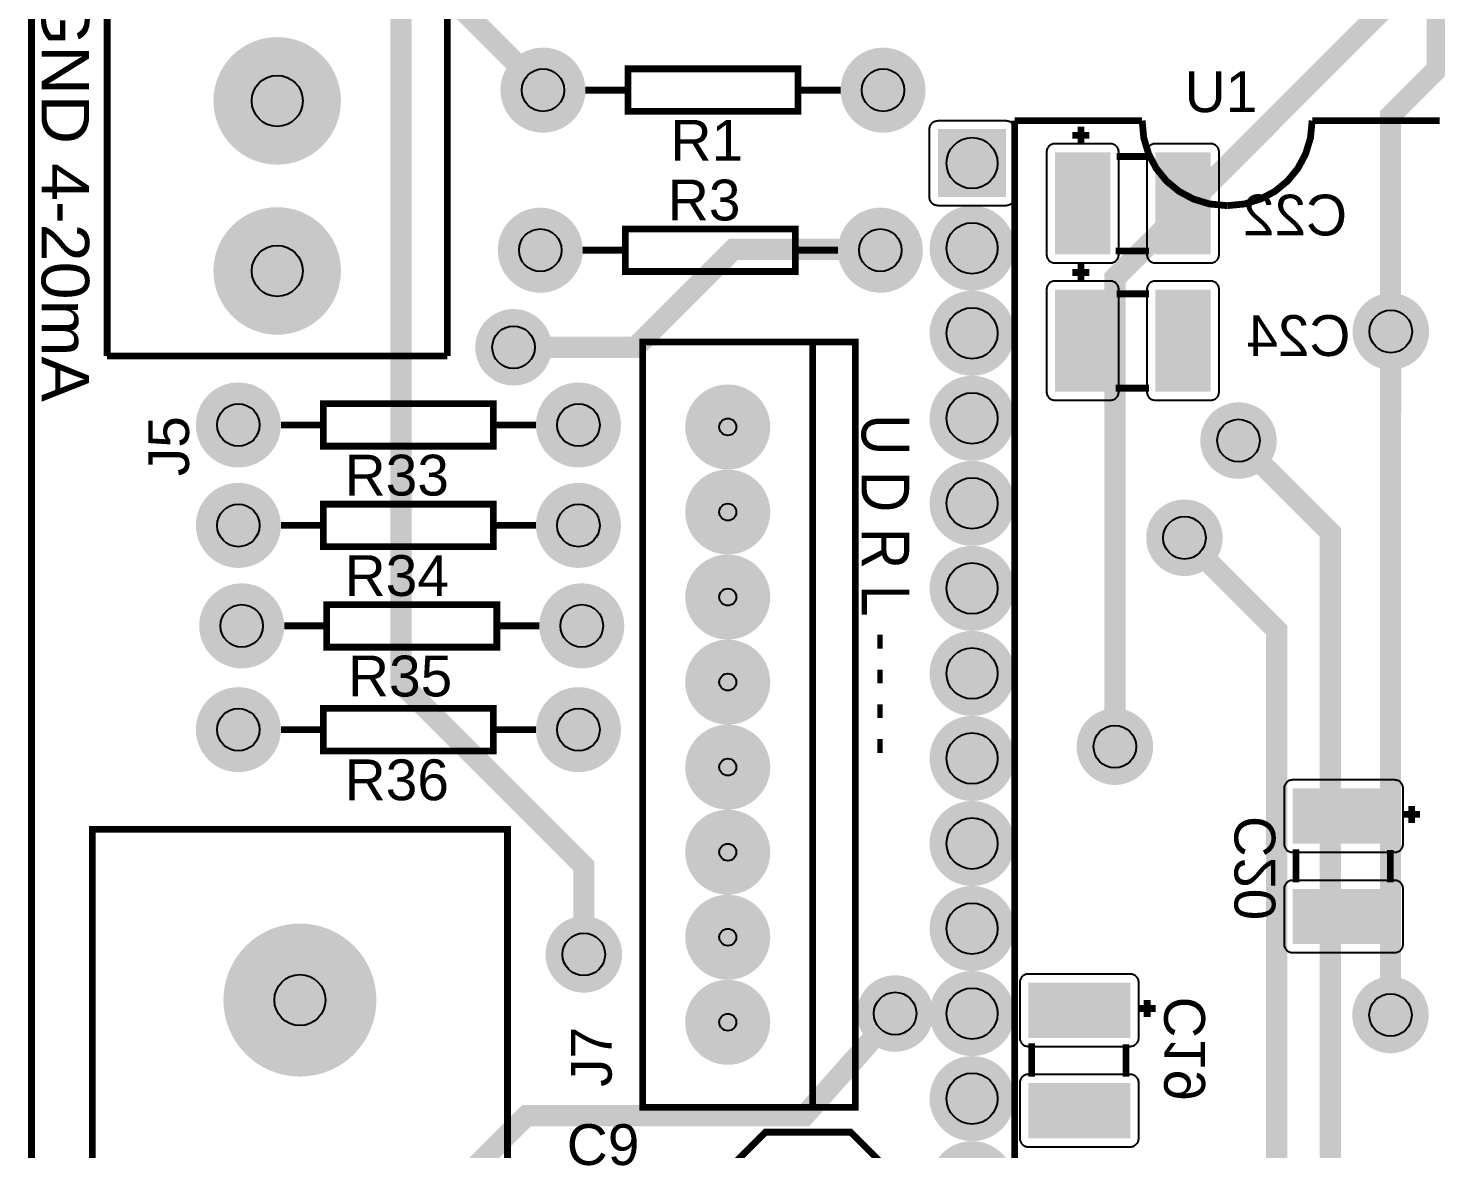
# Model space of a CAD drawing. Header units: inches. Extents: x -2.52 to 2.52, y -2.23 to 2.23.
# Drawn here: x -2.519 to -0.863, y -0.187 to 1.131 of the extents above; entities that cross this region are included whole.
import ezdxf

# ---------------------------------------------------------------- set-up
doc = ezdxf.new("R2010")
doc.units = ezdxf.units.IN
doc.layers.get('0').update_dxf_attribs({"linetype": 'CONTINUOUS'})

# ---------------------------------------------------------------- blocks, each defined once
blk = doc.blocks.new('RPAD')
blk.add_trace([(-0.5, -0.5), (-0.5, 0.5), (0.5, -0.5), (0.5, 0.5)])
blk = doc.blocks.new('EPAD')
at = {"const_width": 0.5}
blk.add_lwpolyline([(-0.25, 0, 1), (0.25, 0, 1)], format="xyb", close=True, dxfattribs=at)

msp = doc.modelspace()

# ---------------------------------------------------------------- linework, layer by layer
for points, const_width in [([(-2.515008, -2.228346), (2.512551, -2.228346), (2.512551, 2.228346), (-2.515008, 2.228346), (-2.515008, -2.228346)], 0.008), ([(-2.515008, -2.228346), (2.512551, -2.228346), (2.512551, 2.228346), (-2.515008, 2.228346), (-2.515008, -2.228346)], 0.008), ([(-2.515008, -2.228346), (2.512551, -2.228346), (2.512551, 2.228346), (-2.515008, 2.228346), (-2.515008, -2.228346)], 0.008), ([(-1.802472, 2.174376), (-1.802472, 1.944819), (-2.080396, 1.666895), (-2.080396, 0.360805), (-1.865465, 0.145874), (-1.865465, 0.041956)], 0.025), ([(-1.913496, 1.058205), (-2.021504, 1.166213), (-2.021504, 1.509252), (-1.944205, 1.586551), (-1.50326, 1.586551), (-1.404835, 1.684976), (-1.404835, 1.893638)], 0.025), ([(-1.24083, 0.28623), (-1.24083, 0.837169), (-0.917973, 1.160026), (-0.917973, 1.806776), (-1.004835, 1.893638)], 0.025), ([(-0.916646, -0.029285), (-0.916646, 0.682533), (-0.916646, 1.028169), (-0.861528, 1.083287), (-0.861528, 1.526709), (-0.77885, 1.609386)], 0.025), ([(-2.426094, 0.745606), (-2.426094, 1.145606)], 0.008), ([(-2.426094, 0.745606), (-2.426094, 1.145606)], 0.008), ([(-2.426094, 0.745606), (-2.426094, 1.145606)], 0.008), ([(-2.026094, 0.745606), (-2.026094, 1.145606)], 0.008), ([(-2.026094, 0.745606), (-2.026094, 1.145606)], 0.008), ([(-2.026094, 0.745606), (-2.026094, 1.145606)], 0.008), ([(-1.813496, 1.033205), (-1.613496, 1.033205), (-1.613496, 1.083205), (-1.813496, 1.083205), (-1.813496, 1.033205)], 0.008), ([(-1.813496, 1.033205), (-1.613496, 1.033205), (-1.613496, 1.083205), (-1.813496, 1.083205), (-1.813496, 1.033205)], 0.008), ([(-1.813496, 1.033205), (-1.613496, 1.033205), (-1.613496, 1.083205), (-1.813496, 1.083205), (-1.813496, 1.033205)], 0.008), ([(-1.813496, 1.058205), (-1.863496, 1.058205)], 0.008), ([(-1.813496, 1.058205), (-1.863496, 1.058205)], 0.008), ([(-1.813496, 1.058205), (-1.863496, 1.058205)], 0.008), ([(-1.563496, 1.058205), (-1.613496, 1.058205)], 0.008), ([(-1.563496, 1.058205), (-1.613496, 1.058205)], 0.008), ([(-1.563496, 1.058205), (-1.613496, 1.058205)], 0.008), ([(-1.358772, 1.022378), (-1.208772, 1.022378)], 0.008), ([(-1.358772, 1.022378), (-1.358772, -0.977622)], 0.008), ([(-1.358772, 1.022378), (-1.208772, 1.022378)], 0.008), ([(-1.358772, 1.022378), (-1.358772, -0.977622)], 0.008), ([(-1.358772, 1.022378), (-1.208772, 1.022378)], 0.008), ([(-1.358772, 1.022378), (-1.358772, -0.977622)], 0.008), ([(-1.28074, 0.995134), (-1.28074, 1.015134)], 0.008), ([(-1.28074, 0.995134), (-1.28074, 1.015134)], 0.008), ([(-1.28074, 0.995134), (-1.28074, 1.015134)], 0.008), ([(-1.108772, 0.922378), (-1.129434, 0.924378), (-1.148443, 0.930128), (-1.165461, 0.939253), (-1.180146, 0.951378), (-1.19216, 0.966128), (-1.201162, 0.983128), (-1.206813, 1.002003), (-1.208772, 1.022378)], 0.008), ([(-1.108772, 0.922378), (-1.129434, 0.924378), (-1.148443, 0.930128), (-1.165461, 0.939253), (-1.180146, 0.951378), (-1.19216, 0.966128), (-1.201162, 0.983128), (-1.206813, 1.002003), (-1.208772, 1.022378)], 0.008), ([(-1.108772, 0.922378), (-1.129434, 0.924378), (-1.148443, 0.930128), (-1.165461, 0.939253), (-1.180146, 0.951378), (-1.19216, 0.966128), (-1.201162, 0.983128), (-1.206813, 1.002003), (-1.208772, 1.022378)], 0.008), ([(-1.108772, 0.922378), (-1.088397, 0.924378), (-1.069522, 0.930128), (-1.052522, 0.939253), (-1.037772, 0.951378), (-1.025646, 0.966128), (-1.016522, 0.983128), (-1.010772, 1.002003), (-1.008772, 1.022378)], 0.008), ([(-1.108772, 0.922378), (-1.088397, 0.924378), (-1.069522, 0.930128), (-1.052522, 0.939253), (-1.037772, 0.951378), (-1.025646, 0.966128), (-1.016522, 0.983128), (-1.010772, 1.002003), (-1.008772, 1.022378)], 0.008), ([(-1.108772, 0.922378), (-1.088397, 0.924378), (-1.069522, 0.930128), (-1.052522, 0.939253), (-1.037772, 0.951378), (-1.025646, 0.966128), (-1.016522, 0.983128), (-1.010772, 1.002003), (-1.008772, 1.022378)], 0.008), ([(-1.008772, 1.022378), (-0.858772, 1.022378)], 0.008), ([(-1.008772, 1.022378), (-0.858772, 1.022378)], 0.008), ([(-1.008772, 1.022378), (-0.858772, 1.022378)], 0.008), ([(-1.27074, 1.005134), (-1.29074, 1.005134)], 0.008), ([(-1.27074, 1.005134), (-1.29074, 1.005134)], 0.008), ([(-1.27074, 1.005134), (-1.29074, 1.005134)], 0.008), ([(-1.20074, 0.980134), (-1.23874, 0.980134)], 0.008), ([(-1.20074, 0.980134), (-1.23874, 0.980134)], 0.008), ([(-1.20074, 0.980134), (-1.23874, 0.980134)], 0.008), ([(-1.816646, 0.845016), (-1.616646, 0.845016), (-1.616646, 0.895016), (-1.816646, 0.895016), (-1.816646, 0.845016)], 0.008), ([(-1.816646, 0.845016), (-1.616646, 0.845016), (-1.616646, 0.895016), (-1.816646, 0.895016), (-1.816646, 0.845016)], 0.008), ([(-1.816646, 0.845016), (-1.616646, 0.845016), (-1.616646, 0.895016), (-1.816646, 0.895016), (-1.816646, 0.845016)], 0.008), ([(-1.948142, 0.755843), (-1.804668, 0.755843), (-1.689598, 0.870912), (-1.517542, 0.870912), (-1.516646, 0.870016)], 0.025), ([(-1.866646, 0.870016), (-1.816646, 0.870016)], 0.008), ([(-1.866646, 0.870016), (-1.816646, 0.870016)], 0.008), ([(-1.866646, 0.870016), (-1.816646, 0.870016)], 0.008), ([(-1.616646, 0.870016), (-1.566646, 0.870016)], 0.008), ([(-1.616646, 0.870016), (-1.566646, 0.870016)], 0.008), ([(-1.616646, 0.870016), (-1.566646, 0.870016)], 0.008), ([(-1.20074, 0.869134), (-1.23974, 0.869134)], 0.008), ([(-1.20074, 0.869134), (-1.23974, 0.869134)], 0.008), ([(-1.20074, 0.869134), (-1.23974, 0.869134)], 0.008), ([(-1.27074, 0.843717), (-1.29074, 0.843717)], 0.008), ([(-1.27074, 0.843717), (-1.29074, 0.843717)], 0.008), ([(-1.27074, 0.843717), (-1.29074, 0.843717)], 0.008), ([(-1.28074, 0.833717), (-1.28074, 0.853717)], 0.008), ([(-1.28074, 0.833717), (-1.28074, 0.853717)], 0.008), ([(-1.28074, 0.833717), (-1.28074, 0.853717)], 0.008), ([(-1.20074, 0.818717), (-1.23874, 0.818717)], 0.008), ([(-1.20074, 0.818717), (-1.23874, 0.818717)], 0.008), ([(-1.20074, 0.818717), (-1.23874, 0.818717)], 0.008), ([(-0.916306, 0.774487), (-0.916306, 0.682872), (-0.916646, 0.682533)], 0.025), ([(-1.796173, -0.137858), (-1.546173, -0.137858), (-1.546173, 0.762142), (-1.796173, 0.762142), (-1.796173, -0.137858)], 0.008), ([(-1.796173, -0.137858), (-1.546173, -0.137858), (-1.546173, 0.762142), (-1.796173, 0.762142), (-1.796173, -0.137858)], 0.008), ([(-1.796173, -0.137858), (-1.546173, -0.137858), (-1.546173, 0.762142), (-1.796173, 0.762142), (-1.796173, -0.137858)], 0.008), ([(-1.596173, 0.762142), (-1.596173, -0.137858)], 0.008), ([(-1.596173, 0.762142), (-1.596173, -0.137858)], 0.008), ([(-1.596173, 0.762142), (-1.596173, -0.137858)], 0.008), ([(-2.426094, 0.745606), (-2.026094, 0.745606)], 0.008), ([(-2.426094, 0.745606), (-2.026094, 0.745606)], 0.008), ([(-2.426094, 0.745606), (-2.026094, 0.745606)], 0.008), ([(-1.20074, 0.707717), (-1.23974, 0.707717)], 0.008), ([(-1.20074, 0.707717), (-1.23974, 0.707717)], 0.008), ([(-1.20074, 0.707717), (-1.23974, 0.707717)], 0.008), ([(-2.171764, 0.639504), (-1.971764, 0.639504), (-1.971764, 0.689504), (-2.171764, 0.689504), (-2.171764, 0.639504)], 0.008), ([(-2.171764, 0.639504), (-1.971764, 0.639504), (-1.971764, 0.689504), (-2.171764, 0.689504), (-2.171764, 0.639504)], 0.008), ([(-2.171764, 0.639504), (-1.971764, 0.639504), (-1.971764, 0.689504), (-2.171764, 0.689504), (-2.171764, 0.639504)], 0.008), ([(-2.171764, 0.664504), (-2.221764, 0.664504)], 0.008), ([(-2.171764, 0.664504), (-2.221764, 0.664504)], 0.008), ([(-2.171764, 0.664504), (-2.221764, 0.664504)], 0.008), ([(-1.921764, 0.664504), (-1.971764, 0.664504)], 0.008), ([(-1.921764, 0.664504), (-1.971764, 0.664504)], 0.008), ([(-1.921764, 0.664504), (-1.971764, 0.664504)], 0.008), ([(0.360413, -1.123002), (-0.90788, -1.123002), (-0.987512, -1.04337), (-0.987512, 0.538232), (-1.095418, 0.646138)], 0.025), ([(-2.171764, 0.521394), (-1.971764, 0.521394), (-1.971764, 0.571394), (-2.171764, 0.571394), (-2.171764, 0.521394)], 0.008), ([(-2.171764, 0.521394), (-1.971764, 0.521394), (-1.971764, 0.571394), (-2.171764, 0.571394), (-2.171764, 0.521394)], 0.008), ([(-2.171764, 0.521394), (-1.971764, 0.521394), (-1.971764, 0.571394), (-2.171764, 0.571394), (-2.171764, 0.521394)], 0.008), ([(-2.171764, 0.546394), (-2.221764, 0.546394)], 0.008), ([(-2.171764, 0.546394), (-2.221764, 0.546394)], 0.008), ([(-2.171764, 0.546394), (-2.221764, 0.546394)], 0.008), ([(-1.921764, 0.546394), (-1.971764, 0.546394)], 0.008), ([(-1.921764, 0.546394), (-1.971764, 0.546394)], 0.008), ([(-1.921764, 0.546394), (-1.971764, 0.546394)], 0.008), ([(1.766772, -1.148915), (0.911649, -1.148915), (0.604229, -1.456335), (-0.669035, -1.456335), (-1.050504, -1.074866), (-1.050504, 0.423367), (-1.159022, 0.531886)], 0.025), ([(-2.167827, 0.403283), (-1.967827, 0.403283), (-1.967827, 0.453283), (-2.167827, 0.453283), (-2.167827, 0.403283)], 0.008), ([(-2.167827, 0.403283), (-1.967827, 0.403283), (-1.967827, 0.453283), (-2.167827, 0.453283), (-2.167827, 0.403283)], 0.008), ([(-2.167827, 0.403283), (-1.967827, 0.403283), (-1.967827, 0.453283), (-2.167827, 0.453283), (-2.167827, 0.403283)], 0.008), ([(-2.167827, 0.428283), (-2.217827, 0.428283)], 0.008), ([(-2.167827, 0.428283), (-2.217827, 0.428283)], 0.008), ([(-2.167827, 0.428283), (-2.217827, 0.428283)], 0.008), ([(-1.917827, 0.428283), (-1.967827, 0.428283)], 0.008), ([(-1.917827, 0.428283), (-1.967827, 0.428283)], 0.008), ([(-1.917827, 0.428283), (-1.967827, 0.428283)], 0.008), ([(-2.171764, 0.281236), (-1.971764, 0.281236), (-1.971764, 0.331236), (-2.171764, 0.331236), (-2.171764, 0.281236)], 0.008), ([(-2.171764, 0.281236), (-1.971764, 0.281236), (-1.971764, 0.331236), (-2.171764, 0.331236), (-2.171764, 0.281236)], 0.008), ([(-2.171764, 0.281236), (-1.971764, 0.281236), (-1.971764, 0.331236), (-2.171764, 0.331236), (-2.171764, 0.281236)], 0.008), ([(-2.171764, 0.306236), (-2.221764, 0.306236)], 0.008), ([(-2.171764, 0.306236), (-2.221764, 0.306236)], 0.008), ([(-2.171764, 0.306236), (-2.221764, 0.306236)], 0.008), ([(-1.921764, 0.306236), (-1.971764, 0.306236)], 0.008), ([(-1.921764, 0.306236), (-1.971764, 0.306236)], 0.008), ([(-1.921764, 0.306236), (-1.971764, 0.306236)], 0.008), ([(-0.891764, 0.196551), (-0.891764, 0.216551)], 0.008), ([(-0.891764, 0.196551), (-0.891764, 0.216551)], 0.008), ([(-0.891764, 0.196551), (-0.891764, 0.216551)], 0.008), ([(-0.901764, 0.206551), (-0.881764, 0.206551)], 0.008), ([(-0.901764, 0.206551), (-0.881764, 0.206551)], 0.008), ([(-0.901764, 0.206551), (-0.881764, 0.206551)], 0.008), ([(-2.443449, -1.188898), (-1.95526, -1.188898), (-1.95526, 0.189055), (-2.443449, 0.189055), (-2.443449, -1.188898)], 0.008), ([(-2.443449, -1.188898), (-1.95526, -1.188898), (-1.95526, 0.189055), (-2.443449, 0.189055), (-2.443449, -1.188898)], 0.008), ([(-2.443449, -1.188898), (-1.95526, -1.188898), (-1.95526, 0.189055), (-2.443449, 0.189055), (-2.443449, -1.188898)], 0.008), ([(-1.027764, 0.126551), (-1.027764, 0.165551)], 0.008), ([(-1.027764, 0.126551), (-1.027764, 0.165551)], 0.008), ([(-1.027764, 0.126551), (-1.027764, 0.165551)], 0.008), ([(-0.916764, 0.126551), (-0.916764, 0.164551)], 0.008), ([(-0.916764, 0.126551), (-0.916764, 0.164551)], 0.008), ([(-0.916764, 0.126551), (-0.916764, 0.164551)], 0.008), ([(-1.875701, -0.701638), (-2.071889, -0.50545), (-2.071889, -0.286573), (-1.933, -0.147684), (-1.605839, -0.147684), (-1.499323, -0.027622)], 0.025), ([(-1.202787, -0.031685), (-1.202787, -0.011685)], 0.008), ([(-1.202787, -0.031685), (-1.202787, -0.011685)], 0.008), ([(-1.202787, -0.031685), (-1.202787, -0.011685)], 0.008), ([(-1.212787, -0.021685), (-1.192787, -0.021685)], 0.008), ([(-1.212787, -0.021685), (-1.192787, -0.021685)], 0.008), ([(-1.212787, -0.021685), (-1.192787, -0.021685)], 0.008), ([(-1.338787, -0.101685), (-1.338787, -0.062685)], 0.008), ([(-1.338787, -0.101685), (-1.338787, -0.062685)], 0.008), ([(-1.338787, -0.101685), (-1.338787, -0.062685)], 0.008), ([(-1.227787, -0.101685), (-1.227787, -0.063685)], 0.008), ([(-1.227787, -0.101685), (-1.227787, -0.063685)], 0.008), ([(-1.227787, -0.101685), (-1.227787, -0.063685)], 0.008), ([(-1.701685, -0.516992), (-1.701685, -0.216992), (-1.651685, -0.166992), (-1.551685, -0.166992), (-1.501685, -0.216992), (-1.501685, -0.516992), (-1.551685, -0.566992), (-1.651685, -0.566992), (-1.701685, -0.516992)], 0.008), ([(-1.701685, -0.516992), (-1.701685, -0.216992), (-1.651685, -0.166992), (-1.551685, -0.166992), (-1.501685, -0.216992), (-1.501685, -0.516992), (-1.551685, -0.566992), (-1.651685, -0.566992), (-1.701685, -0.516992)], 0.008), ([(-1.701685, -0.516992), (-1.701685, -0.216992), (-1.651685, -0.166992), (-1.551685, -0.166992), (-1.501685, -0.216992), (-1.501685, -0.516992), (-1.551685, -0.566992), (-1.651685, -0.566992), (-1.701685, -0.516992)], 0.008)]:
    msp.add_lwpolyline(points, dxfattribs=dict(const_width=const_width))
for points in [[(-1.358772, 1.012378), (-1.358772, 0.932378), (-1.358822, 0.931339), (-1.35897, 0.930333), (-1.359213, 0.929367), (-1.359543, 0.928443), (-1.359958, 0.927566), (-1.360453, 0.926742), (-1.361022, 0.925974), (-1.361662, 0.925269), (-1.362369, 0.924628), (-1.363136, 0.924059), (-1.36396, 0.923565), (-1.364836, 0.92315), (-1.36576, 0.922819), (-1.366727, 0.922577), (-1.367732, 0.922428), (-1.368772, 0.922378), (-1.448772, 0.922378), (-1.449811, 0.922428), (-1.450816, 0.922577), (-1.451783, 0.922819), (-1.452707, 0.92315), (-1.453583, 0.923565), (-1.454407, 0.924059), (-1.455175, 0.924628), (-1.455881, 0.925269), (-1.456521, 0.925974), (-1.457091, 0.926742), (-1.457585, 0.927566), (-1.458, 0.928443), (-1.458331, 0.929367), (-1.458573, 0.930333), (-1.458721, 0.931339), (-1.458772, 0.932378), (-1.458772, 1.012378), (-1.458721, 1.013417), (-1.458573, 1.014422), (-1.458331, 1.015389), (-1.458, 1.016313), (-1.457585, 1.01719), (-1.457091, 1.018014), (-1.456521, 1.018781), (-1.455881, 1.019487), (-1.455175, 1.020128), (-1.454407, 1.020697), (-1.453583, 1.021191), (-1.452707, 1.021606), (-1.451783, 1.021937), (-1.450816, 1.022179), (-1.449811, 1.022328), (-1.448772, 1.022378), (-1.368772, 1.022378), (-1.367732, 1.022328), (-1.366727, 1.022179), (-1.36576, 1.021937), (-1.364836, 1.021606), (-1.36396, 1.021191), (-1.363136, 1.020697), (-1.362369, 1.020128), (-1.361662, 1.019487), (-1.361022, 1.018781), (-1.360453, 1.018014), (-1.359958, 1.01719), (-1.359543, 1.016313), (-1.359213, 1.015389), (-1.35897, 1.014422), (-1.358822, 1.013417), (-1.358772, 1.012378)], [(-1.24624, 0.995134), (-1.31124, 0.995134), (-1.31228, 0.995083), (-1.313285, 0.994935), (-1.314252, 0.994693), (-1.315176, 0.994362), (-1.316052, 0.993948), (-1.316876, 0.993453), (-1.317644, 0.992883), (-1.31835, 0.992243), (-1.31899, 0.991537), (-1.319559, 0.99077), (-1.320054, 0.989946), (-1.320469, 0.989069), (-1.320799, 0.988145), (-1.321041, 0.987178), (-1.32119, 0.986173), (-1.32124, 0.985134), (-1.32124, 0.865134), (-1.32119, 0.864094), (-1.321041, 0.863089), (-1.320799, 0.862122), (-1.320469, 0.861198), (-1.320054, 0.860322), (-1.319559, 0.859498), (-1.31899, 0.858731), (-1.31835, 0.858024), (-1.317644, 0.857384), (-1.316876, 0.856815), (-1.316052, 0.85632), (-1.315176, 0.855906), (-1.314252, 0.855575), (-1.313285, 0.855333), (-1.31228, 0.855184), (-1.31124, 0.855134), (-1.24624, 0.855134), (-1.245201, 0.855184), (-1.244196, 0.855333), (-1.243229, 0.855575), (-1.242305, 0.855906), (-1.241428, 0.85632), (-1.240604, 0.856815), (-1.239837, 0.857384), (-1.239131, 0.858024), (-1.238491, 0.858731), (-1.237921, 0.859498), (-1.237427, 0.860322), (-1.237012, 0.861198), (-1.236681, 0.862122), (-1.236439, 0.863089), (-1.236291, 0.864094), (-1.23624, 0.865134), (-1.23624, 0.985134), (-1.236291, 0.986173), (-1.236439, 0.987178), (-1.236681, 0.988145), (-1.237012, 0.989069), (-1.237427, 0.989946), (-1.237921, 0.99077), (-1.238491, 0.991537), (-1.239131, 0.992243), (-1.239837, 0.992883), (-1.240604, 0.993453), (-1.241428, 0.993948), (-1.242305, 0.994362), (-1.243229, 0.994693), (-1.244196, 0.994935), (-1.245201, 0.995083), (-1.24624, 0.995134)], [(-1.12824, 0.995134), (-1.19324, 0.995134), (-1.19428, 0.995083), (-1.195285, 0.994935), (-1.196252, 0.994693), (-1.197176, 0.994362), (-1.198052, 0.993948), (-1.198876, 0.993453), (-1.199644, 0.992883), (-1.20035, 0.992243), (-1.20099, 0.991537), (-1.201559, 0.99077), (-1.202054, 0.989946), (-1.202469, 0.989069), (-1.202799, 0.988145), (-1.203041, 0.987178), (-1.20319, 0.986173), (-1.20324, 0.985134), (-1.20324, 0.865134), (-1.20319, 0.864094), (-1.203041, 0.863089), (-1.202799, 0.862122), (-1.202469, 0.861198), (-1.202054, 0.860322), (-1.201559, 0.859498), (-1.20099, 0.858731), (-1.20035, 0.858024), (-1.199644, 0.857384), (-1.198876, 0.856815), (-1.198052, 0.85632), (-1.197176, 0.855906), (-1.196252, 0.855575), (-1.195285, 0.855333), (-1.19428, 0.855184), (-1.19324, 0.855134), (-1.12824, 0.855134), (-1.127201, 0.855184), (-1.126196, 0.855333), (-1.125229, 0.855575), (-1.124305, 0.855906), (-1.123428, 0.85632), (-1.122604, 0.856815), (-1.121837, 0.857384), (-1.121131, 0.858024), (-1.120491, 0.858731), (-1.119921, 0.859498), (-1.119427, 0.860322), (-1.119012, 0.861198), (-1.118681, 0.862122), (-1.118439, 0.863089), (-1.118291, 0.864094), (-1.11824, 0.865134), (-1.11824, 0.985134), (-1.118291, 0.986173), (-1.118439, 0.987178), (-1.118681, 0.988145), (-1.119012, 0.989069), (-1.119427, 0.989946), (-1.119921, 0.99077), (-1.120491, 0.991537), (-1.121131, 0.992243), (-1.121837, 0.992883), (-1.122604, 0.993453), (-1.123428, 0.993948), (-1.124305, 0.994362), (-1.125229, 0.994693), (-1.126196, 0.994935), (-1.127201, 0.995083), (-1.12824, 0.995134)], [(-1.24624, 0.833717), (-1.31124, 0.833717), (-1.31228, 0.833666), (-1.313285, 0.833518), (-1.314252, 0.833276), (-1.315176, 0.832945), (-1.316052, 0.83253), (-1.316876, 0.832035), (-1.317644, 0.831466), (-1.31835, 0.830826), (-1.31899, 0.83012), (-1.319559, 0.829352), (-1.320054, 0.828528), (-1.320469, 0.827652), (-1.320799, 0.826728), (-1.321041, 0.825761), (-1.32119, 0.824756), (-1.32124, 0.823717), (-1.32124, 0.703717), (-1.32119, 0.702677), (-1.321041, 0.701672), (-1.320799, 0.700705), (-1.320469, 0.699781), (-1.320054, 0.698905), (-1.319559, 0.698081), (-1.31899, 0.697313), (-1.31835, 0.696607), (-1.317644, 0.695967), (-1.316876, 0.695398), (-1.316052, 0.694903), (-1.315176, 0.694488), (-1.314252, 0.694157), (-1.313285, 0.693915), (-1.31228, 0.693767), (-1.31124, 0.693717), (-1.24624, 0.693717), (-1.245201, 0.693767), (-1.244196, 0.693915), (-1.243229, 0.694157), (-1.242305, 0.694488), (-1.241428, 0.694903), (-1.240604, 0.695398), (-1.239837, 0.695967), (-1.239131, 0.696607), (-1.238491, 0.697313), (-1.237921, 0.698081), (-1.237427, 0.698905), (-1.237012, 0.699781), (-1.236681, 0.700705), (-1.236439, 0.701672), (-1.236291, 0.702677), (-1.23624, 0.703717), (-1.23624, 0.823717), (-1.236291, 0.824756), (-1.236439, 0.825761), (-1.236681, 0.826728), (-1.237012, 0.827652), (-1.237427, 0.828528), (-1.237921, 0.829352), (-1.238491, 0.83012), (-1.239131, 0.830826), (-1.239837, 0.831466), (-1.240604, 0.832035), (-1.241428, 0.83253), (-1.242305, 0.832945), (-1.243229, 0.833276), (-1.244196, 0.833518), (-1.245201, 0.833666), (-1.24624, 0.833717)], [(-1.12824, 0.833717), (-1.19324, 0.833717), (-1.19428, 0.833666), (-1.195285, 0.833518), (-1.196252, 0.833276), (-1.197176, 0.832945), (-1.198052, 0.83253), (-1.198876, 0.832035), (-1.199644, 0.831466), (-1.20035, 0.830826), (-1.20099, 0.83012), (-1.201559, 0.829352), (-1.202054, 0.828528), (-1.202469, 0.827652), (-1.202799, 0.826728), (-1.203041, 0.825761), (-1.20319, 0.824756), (-1.20324, 0.823717), (-1.20324, 0.703717), (-1.20319, 0.702677), (-1.203041, 0.701672), (-1.202799, 0.700705), (-1.202469, 0.699781), (-1.202054, 0.698905), (-1.201559, 0.698081), (-1.20099, 0.697313), (-1.20035, 0.696607), (-1.199644, 0.695967), (-1.198876, 0.695398), (-1.198052, 0.694903), (-1.197176, 0.694488), (-1.196252, 0.694157), (-1.195285, 0.693915), (-1.19428, 0.693767), (-1.19324, 0.693717), (-1.12824, 0.693717), (-1.127201, 0.693767), (-1.126196, 0.693915), (-1.125229, 0.694157), (-1.124305, 0.694488), (-1.123428, 0.694903), (-1.122604, 0.695398), (-1.121837, 0.695967), (-1.121131, 0.696607), (-1.120491, 0.697313), (-1.119921, 0.698081), (-1.119427, 0.698905), (-1.119012, 0.699781), (-1.118681, 0.700705), (-1.118439, 0.701672), (-1.118291, 0.702677), (-1.11824, 0.703717), (-1.11824, 0.823717), (-1.118291, 0.824756), (-1.118439, 0.825761), (-1.118681, 0.826728), (-1.119012, 0.827652), (-1.119427, 0.828528), (-1.119921, 0.829352), (-1.120491, 0.83012), (-1.121131, 0.830826), (-1.121837, 0.831466), (-1.122604, 0.832035), (-1.123428, 0.83253), (-1.124305, 0.832945), (-1.125229, 0.833276), (-1.126196, 0.833518), (-1.127201, 0.833666), (-1.12824, 0.833717)], [(-0.901764, 0.172051), (-0.901764, 0.237051), (-0.901814, 0.238091), (-0.901963, 0.239096), (-0.902205, 0.240063), (-0.902535, 0.240987), (-0.90295, 0.241863), (-0.903445, 0.242687), (-0.904014, 0.243455), (-0.904654, 0.244161), (-0.905361, 0.244801), (-0.906128, 0.24537), (-0.906952, 0.245865), (-0.907828, 0.24628), (-0.908752, 0.24661), (-0.909719, 0.246852), (-0.910724, 0.247001), (-0.911764, 0.247051), (-1.031764, 0.247051), (-1.032803, 0.247001), (-1.033808, 0.246852), (-1.034775, 0.24661), (-1.035699, 0.24628), (-1.036576, 0.245865), (-1.0374, 0.24537), (-1.038167, 0.244801), (-1.038873, 0.244161), (-1.039513, 0.243455), (-1.040083, 0.242687), (-1.040578, 0.241863), (-1.040992, 0.240987), (-1.041323, 0.240063), (-1.041565, 0.239096), (-1.041713, 0.238091), (-1.041764, 0.237051), (-1.041764, 0.172051), (-1.041713, 0.171012), (-1.041565, 0.170007), (-1.041323, 0.16904), (-1.040992, 0.168116), (-1.040578, 0.167239), (-1.040083, 0.166415), (-1.039513, 0.165648), (-1.038873, 0.164942), (-1.038167, 0.164302), (-1.0374, 0.163732), (-1.036576, 0.163238), (-1.035699, 0.162823), (-1.034775, 0.162492), (-1.033808, 0.16225), (-1.032803, 0.162102), (-1.031764, 0.162051), (-0.911764, 0.162051), (-0.910724, 0.162102), (-0.909719, 0.16225), (-0.908752, 0.162492), (-0.907828, 0.162823), (-0.906952, 0.163238), (-0.906128, 0.163732), (-0.905361, 0.164302), (-0.904654, 0.164942), (-0.904014, 0.165648), (-0.903445, 0.166415), (-0.90295, 0.167239), (-0.902535, 0.168116), (-0.902205, 0.16904), (-0.901963, 0.170007), (-0.901814, 0.171012), (-0.901764, 0.172051)], [(-0.901764, 0.054051), (-0.901764, 0.119051), (-0.901814, 0.120091), (-0.901963, 0.121096), (-0.902205, 0.122063), (-0.902535, 0.122987), (-0.90295, 0.123863), (-0.903445, 0.124687), (-0.904014, 0.125455), (-0.904654, 0.126161), (-0.905361, 0.126801), (-0.906128, 0.12737), (-0.906952, 0.127865), (-0.907828, 0.12828), (-0.908752, 0.12861), (-0.909719, 0.128852), (-0.910724, 0.129001), (-0.911764, 0.129051), (-1.031764, 0.129051), (-1.032803, 0.129001), (-1.033808, 0.128852), (-1.034775, 0.12861), (-1.035699, 0.12828), (-1.036576, 0.127865), (-1.0374, 0.12737), (-1.038167, 0.126801), (-1.038873, 0.126161), (-1.039513, 0.125455), (-1.040083, 0.124687), (-1.040578, 0.123863), (-1.040992, 0.122987), (-1.041323, 0.122063), (-1.041565, 0.121096), (-1.041713, 0.120091), (-1.041764, 0.119051), (-1.041764, 0.054051), (-1.041713, 0.053012), (-1.041565, 0.052007), (-1.041323, 0.05104), (-1.040992, 0.050116), (-1.040578, 0.049239), (-1.040083, 0.048415), (-1.039513, 0.047648), (-1.038873, 0.046942), (-1.038167, 0.046302), (-1.0374, 0.045732), (-1.036576, 0.045238), (-1.035699, 0.044823), (-1.034775, 0.044492), (-1.033808, 0.04425), (-1.032803, 0.044102), (-1.031764, 0.044051), (-0.911764, 0.044051), (-0.910724, 0.044102), (-0.909719, 0.04425), (-0.908752, 0.044492), (-0.907828, 0.044823), (-0.906952, 0.045238), (-0.906128, 0.045732), (-0.905361, 0.046302), (-0.904654, 0.046942), (-0.904014, 0.047648), (-0.903445, 0.048415), (-0.90295, 0.049239), (-0.902535, 0.050116), (-0.902205, 0.05104), (-0.901963, 0.052007), (-0.901814, 0.053012), (-0.901764, 0.054051)], [(-1.212787, -0.056185), (-1.212787, 0.008815), (-1.212838, 0.009854), (-1.212986, 0.010859), (-1.213228, 0.011826), (-1.213559, 0.01275), (-1.213974, 0.013627), (-1.214469, 0.014451), (-1.215038, 0.015219), (-1.215678, 0.015924), (-1.216384, 0.016565), (-1.217152, 0.017134), (-1.217976, 0.017628), (-1.218852, 0.018043), (-1.219776, 0.018374), (-1.220743, 0.018616), (-1.221748, 0.018765), (-1.222787, 0.018815), (-1.342787, 0.018815), (-1.343827, 0.018765), (-1.344832, 0.018616), (-1.345799, 0.018374), (-1.346723, 0.018043), (-1.347599, 0.017628), (-1.348423, 0.017134), (-1.349191, 0.016565), (-1.349897, 0.015924), (-1.350537, 0.015219), (-1.351106, 0.014451), (-1.351601, 0.013627), (-1.352016, 0.01275), (-1.352346, 0.011826), (-1.352589, 0.010859), (-1.352737, 0.009854), (-1.352787, 0.008815), (-1.352787, -0.056185), (-1.352737, -0.057224), (-1.352589, -0.05823), (-1.352346, -0.059196), (-1.352016, -0.06012), (-1.351601, -0.060997), (-1.351106, -0.061821), (-1.350537, -0.062589), (-1.349897, -0.063294), (-1.349191, -0.063935), (-1.348423, -0.064504), (-1.347599, -0.064998), (-1.346723, -0.065413), (-1.345799, -0.065744), (-1.344832, -0.065986), (-1.343827, -0.066135), (-1.342787, -0.066185), (-1.222787, -0.066185), (-1.221748, -0.066135), (-1.220743, -0.065986), (-1.219776, -0.065744), (-1.218852, -0.065413), (-1.217976, -0.064998), (-1.217152, -0.064504), (-1.216384, -0.063935), (-1.215678, -0.063294), (-1.215038, -0.062589), (-1.214469, -0.061821), (-1.213974, -0.060997), (-1.213559, -0.06012), (-1.213228, -0.059196), (-1.212986, -0.05823), (-1.212838, -0.057224), (-1.212787, -0.056185)], [(-1.212787, -0.174185), (-1.212787, -0.109185), (-1.212838, -0.108146), (-1.212986, -0.107141), (-1.213228, -0.106174), (-1.213559, -0.10525), (-1.213974, -0.104373), (-1.214469, -0.103549), (-1.215038, -0.102781), (-1.215678, -0.102076), (-1.216384, -0.101435), (-1.217152, -0.100866), (-1.217976, -0.100372), (-1.218852, -0.099957), (-1.219776, -0.099626), (-1.220743, -0.099384), (-1.221748, -0.099235), (-1.222787, -0.099185), (-1.342787, -0.099185), (-1.343827, -0.099235), (-1.344832, -0.099384), (-1.345799, -0.099626), (-1.346723, -0.099957), (-1.347599, -0.100372), (-1.348423, -0.100866), (-1.349191, -0.101435), (-1.349897, -0.102076), (-1.350537, -0.102781), (-1.351106, -0.103549), (-1.351601, -0.104373), (-1.352016, -0.10525), (-1.352346, -0.106174), (-1.352589, -0.107141), (-1.352737, -0.108146), (-1.352787, -0.109185), (-1.352787, -0.174185), (-1.352737, -0.175224), (-1.352589, -0.17623), (-1.352346, -0.177196), (-1.352016, -0.17812), (-1.351601, -0.178997), (-1.351106, -0.179821), (-1.350537, -0.180589), (-1.349897, -0.181294), (-1.349191, -0.181935), (-1.348423, -0.182504), (-1.347599, -0.182998), (-1.346723, -0.183413), (-1.345799, -0.183744), (-1.344832, -0.183986), (-1.343827, -0.184135), (-1.342787, -0.184185), (-1.222787, -0.184185), (-1.221748, -0.184135), (-1.220743, -0.183986), (-1.219776, -0.183744), (-1.218852, -0.183413), (-1.217976, -0.182998), (-1.217152, -0.182504), (-1.216384, -0.181935), (-1.215678, -0.181294), (-1.215038, -0.180589), (-1.214469, -0.179821), (-1.213974, -0.178997), (-1.213559, -0.17812), (-1.213228, -0.177196), (-1.212986, -0.17623), (-1.212838, -0.175224), (-1.212787, -0.174185)]]:
    msp.add_lwpolyline(points, close=True)
for centre, radius in [((-1.913496, 1.058205), 0.025), ((-1.513496, 1.058205), 0.025), ((-2.226094, 1.045606), 0.03), ((-1.408772, 0.972378), 0.03), ((-1.916646, 0.870016), 0.025), ((-1.516646, 0.870016), 0.025), ((-1.408772, 0.872378), 0.03), ((-2.226094, 0.845606), 0.03), ((-1.408772, 0.772378), 0.03), ((-0.916306, 0.774487), 0.025), ((-1.948142, 0.755843), 0.025), ((-1.408772, 0.672378), 0.03), ((-2.271764, 0.664504), 0.025), ((-1.871764, 0.664504), 0.025), ((-1.696173, 0.662142), 0.01), ((-1.095418, 0.646138), 0.025), ((-1.408772, 0.572378), 0.03), ((-2.271764, 0.546394), 0.025), ((-1.871764, 0.546394), 0.025), ((-1.696173, 0.562142), 0.01), ((-1.159022, 0.531886), 0.025), ((-1.408772, 0.472378), 0.03), ((-1.696173, 0.462142), 0.01), ((-2.267827, 0.428283), 0.025), ((-1.867827, 0.428283), 0.025), ((-1.408772, 0.372378), 0.03), ((-1.696173, 0.362142), 0.01), ((-2.271764, 0.306236), 0.025), ((-1.871764, 0.306236), 0.025), ((-1.408772, 0.272378), 0.03), ((-1.24083, 0.28623), 0.025), ((-1.696173, 0.262142), 0.01), ((-1.408772, 0.172378), 0.03), ((-1.696173, 0.162142), 0.01), ((-1.408772, 0.072378), 0.03), ((-1.865465, 0.041956), 0.025), ((-1.696173, 0.062142), 0.01), ((-2.199354, -0.011732), 0.03), ((-1.408772, -0.027622), 0.03), ((-1.499323, -0.027622), 0.025), ((-0.916646, -0.029285), 0.025), ((-1.696173, -0.037858), 0.01), ((-1.408772, -0.127622), 0.03)]:
    msp.add_circle(centre, radius)

# ---------------------------------------------------------------- block references
for name, p, xscale, yscale in [('EPAD', (-2.226094, 1.045606), 0.15, 0.15), ('EPAD', (-2.226094, 1.045606), 0.12, 0.12), ('EPAD', (-1.913496, 1.058205), 0.1, 0.1), ('EPAD', (-1.913496, 1.058205), 0.08, 0.08), ('EPAD', (-1.513496, 1.058205), 0.1, 0.1), ('EPAD', (-1.513496, 1.058205), 0.08, 0.08), ('RPAD', (-1.27874, 0.925134), 0.065, 0.12), ('RPAD', (-1.16074, 0.925134), 0.065, 0.12), ('EPAD', (-2.226094, 0.845606), 0.15, 0.15), ('EPAD', (-1.916646, 0.870016), 0.1, 0.1), ('EPAD', (-1.516646, 0.870016), 0.1, 0.1), ('EPAD', (-1.408772, 0.872378), 0.1, 0.1), ('EPAD', (-1.408772, 0.872378), 0.08, 0.08), ('EPAD', (-2.226094, 0.845606), 0.12, 0.12), ('EPAD', (-1.916646, 0.870016), 0.08, 0.08), ('EPAD', (-1.516646, 0.870016), 0.08, 0.08), ('EPAD', (-1.408772, 0.772378), 0.1, 0.1), ('EPAD', (-1.408772, 0.772378), 0.08, 0.08), ('RPAD', (-1.27874, 0.763717), 0.065, 0.12), ('RPAD', (-1.16074, 0.763717), 0.065, 0.12), ('EPAD', (-0.916306, 0.774487), 0.09, 0.09), ('EPAD', (-1.948142, 0.755843), 0.09, 0.09), ('EPAD', (-0.916306, 0.774487), 0.07, 0.07), ('EPAD', (-1.948142, 0.755843), 0.07, 0.07), ('EPAD', (-2.271764, 0.664504), 0.1, 0.1), ('EPAD', (-1.871764, 0.664504), 0.1, 0.1), ('EPAD', (-1.696173, 0.662142), 0.1, 0.1), ('EPAD', (-1.408772, 0.672378), 0.1, 0.1), ('EPAD', (-1.408772, 0.672378), 0.08, 0.08), ('EPAD', (-2.271764, 0.664504), 0.08, 0.08), ('EPAD', (-1.871764, 0.664504), 0.08, 0.08), ('EPAD', (-1.696173, 0.662142), 0.08, 0.08), ('EPAD', (-1.095418, 0.646138), 0.09, 0.09), ('EPAD', (-1.095418, 0.646138), 0.07, 0.07), ('EPAD', (-1.408772, 0.572378), 0.1, 0.1), ('EPAD', (-2.271764, 0.546394), 0.1, 0.1), ('EPAD', (-1.871764, 0.546394), 0.1, 0.1), ('EPAD', (-1.696173, 0.562142), 0.1, 0.1), ('EPAD', (-1.696173, 0.562142), 0.08, 0.08), ('EPAD', (-1.408772, 0.572378), 0.08, 0.08), ('EPAD', (-2.271764, 0.546394), 0.08, 0.08), ('EPAD', (-1.871764, 0.546394), 0.08, 0.08), ('EPAD', (-1.159022, 0.531886), 0.09, 0.09), ('EPAD', (-1.159022, 0.531886), 0.07, 0.07), ('EPAD', (-1.408772, 0.472378), 0.1, 0.1), ('EPAD', (-1.696173, 0.462142), 0.1, 0.1), ('EPAD', (-1.696173, 0.462142), 0.08, 0.08), ('EPAD', (-1.408772, 0.472378), 0.08, 0.08), ('EPAD', (-2.267827, 0.428283), 0.1, 0.1), ('EPAD', (-2.267827, 0.428283), 0.08, 0.08), ('EPAD', (-1.867827, 0.428283), 0.1, 0.1), ('EPAD', (-1.867827, 0.428283), 0.08, 0.08), ('EPAD', (-1.408772, 0.372378), 0.1, 0.1), ('EPAD', (-1.696173, 0.362142), 0.1, 0.1), ('EPAD', (-1.696173, 0.362142), 0.08, 0.08), ('EPAD', (-1.408772, 0.372378), 0.08, 0.08), ('EPAD', (-2.271764, 0.306236), 0.1, 0.1), ('EPAD', (-1.871764, 0.306236), 0.1, 0.1), ('EPAD', (-2.271764, 0.306236), 0.08, 0.08), ('EPAD', (-1.871764, 0.306236), 0.08, 0.08), ('EPAD', (-1.24083, 0.28623), 0.09, 0.09), ('EPAD', (-1.408772, 0.272378), 0.1, 0.1), ('EPAD', (-1.24083, 0.28623), 0.07, 0.07), ('EPAD', (-1.696173, 0.262142), 0.1, 0.1), ('EPAD', (-1.696173, 0.262142), 0.08, 0.08), ('EPAD', (-1.408772, 0.272378), 0.08, 0.08), ('EPAD', (-1.408772, 0.172378), 0.1, 0.1), ('EPAD', (-1.696173, 0.162142), 0.1, 0.1), ('EPAD', (-1.696173, 0.162142), 0.08, 0.08), ('EPAD', (-1.408772, 0.172378), 0.08, 0.08), ('EPAD', (-1.408772, 0.072378), 0.1, 0.1), ('EPAD', (-1.696173, 0.062142), 0.1, 0.1), ('EPAD', (-1.696173, 0.062142), 0.08, 0.08), ('EPAD', (-1.408772, 0.072378), 0.08, 0.08), ('EPAD', (-1.865465, 0.041956), 0.09, 0.09), ('EPAD', (-2.199354, -0.011732), 0.18, 0.18), ('EPAD', (-1.865465, 0.041956), 0.07, 0.07), ('EPAD', (-2.199354, -0.011732), 0.15, 0.15), ('EPAD', (-1.499323, -0.027622), 0.09, 0.09), ('EPAD', (-1.408772, -0.027622), 0.1, 0.1), ('EPAD', (-1.696173, -0.037858), 0.1, 0.1), ('EPAD', (-1.696173, -0.037858), 0.08, 0.08), ('EPAD', (-1.499323, -0.027622), 0.07, 0.07), ('EPAD', (-1.408772, -0.027622), 0.08, 0.08), ('EPAD', (-0.916646, -0.029285), 0.09, 0.09), ('EPAD', (-0.916646, -0.029285), 0.07, 0.07), ('EPAD', (-1.408772, -0.127622), 0.1, 0.1), ('EPAD', (-1.408772, -0.127622), 0.08, 0.08), ('EPAD', (-1.408772, -0.227622), 0.1, 0.1)]:
    msp.add_blockref(name, p, dxfattribs=dict(xscale=xscale, yscale=yscale))
for p, xscale, yscale, rotation in [((-1.408772, 0.972378), 0.08, 0.08, -90), ((-0.971764, 0.204551), 0.065, 0.12, -90), ((-0.971764, 0.086551), 0.065, 0.12, -90), ((-1.282787, -0.023685), 0.065, 0.12, 270), ((-1.282787, -0.141685), 0.065, 0.12, 270)]:
    msp.add_blockref('RPAD', p, dxfattribs=dict(xscale=xscale, yscale=yscale, rotation=rotation))

# ---------------------------------------------------------------- texts
for s, height, rotation, width, p in [('GND 4-20mA', 0.056, -90, 1.071429, (-2.503268, 1.173165)), ('GND 4-20mA', 0.056, -90, 1.071429, (-2.503268, 1.173165)), ('GND 4-20mA', 0.056, -90, 1.071429, (-2.503268, 1.173165)), ('J5', 0.048, 90, 1.041667, (-2.329795, 0.604268)), ('J5', 0.048, 90, 1.041667, (-2.329795, 0.604268)), ('J5', 0.048, 90, 1.041667, (-2.329795, 0.604268)), ('U D R L - - - -', 0.056, -90, 0.892857, (-1.538701, 0.677102)), ('U D R L - - - -', 0.056, -90, 0.892857, (-1.538701, 0.677102)), ('U D R L - - - -', 0.056, -90, 0.892857, (-1.538701, 0.677102)), ('J7', 0.048, 90, 1.041667, (-1.832661, -0.113843)), ('J7', 0.048, 90, 1.041667, (-1.832661, -0.113843)), ('J7', 0.048, 90, 1.041667, (-1.832661, -0.113843))]:
    msp.add_text(s, height=height, rotation=rotation, dxfattribs=dict(width=width)).set_placement(p)
at = {"width": 1.041667}
for s, p in [('U1', (-1.158772, 1.032378)), ('U1', (-1.158772, 1.032378)), ('U1', (-1.158772, 1.032378)), ('R1', (-1.763496, 0.975205)), ('R1', (-1.763496, 0.975205)), ('R1', (-1.763496, 0.975205)), ('R3', (-1.766646, 0.905016)), ('R3', (-1.766646, 0.905016)), ('R3', (-1.766646, 0.905016)), ('R33', (-2.146764, 0.581504)), ('R33', (-2.146764, 0.581504)), ('R33', (-2.146764, 0.581504)), ('R34', (-2.146764, 0.463394)), ('R34', (-2.146764, 0.463394)), ('R34', (-2.146764, 0.463394)), ('R35', (-2.142827, 0.345283)), ('R35', (-2.142827, 0.345283)), ('R35', (-2.142827, 0.345283)), ('R36', (-2.146764, 0.223236)), ('R36', (-2.146764, 0.223236)), ('R36', (-2.146764, 0.223236)), ('C9', (-1.885543, -0.205701)), ('C9', (-1.885543, -0.205701)), ('C9', (-1.885543, -0.205701))]:
    msp.add_text(s, height=0.048, dxfattribs=at).set_placement(p)
at = {"text_generation_flag": 2, "width": 1.041667}
for s, p in [('C22', (-0.967575, 0.887339)), ('C22', (-0.967575, 0.887339)), ('C22', (-0.967575, 0.887339)), ('C24', (-0.963638, 0.745606)), ('C24', (-0.963638, 0.745606)), ('C24', (-0.963638, 0.745606))]:
    msp.add_text(s, height=0.048, dxfattribs=at).set_placement(p)
for s, p in [('C20', (-1.05211, 0.204803)), ('C20', (-1.05211, 0.204803)), ('C20', (-1.05211, 0.204803)), ('C19', (-1.134787, -0.007685)), ('C19', (-1.134787, -0.007685)), ('C19', (-1.134787, -0.007685))]:
    msp.add_text(s, height=0.048, rotation=90, dxfattribs=at).set_placement(p)

doc.saveas('drawing.dxf')
